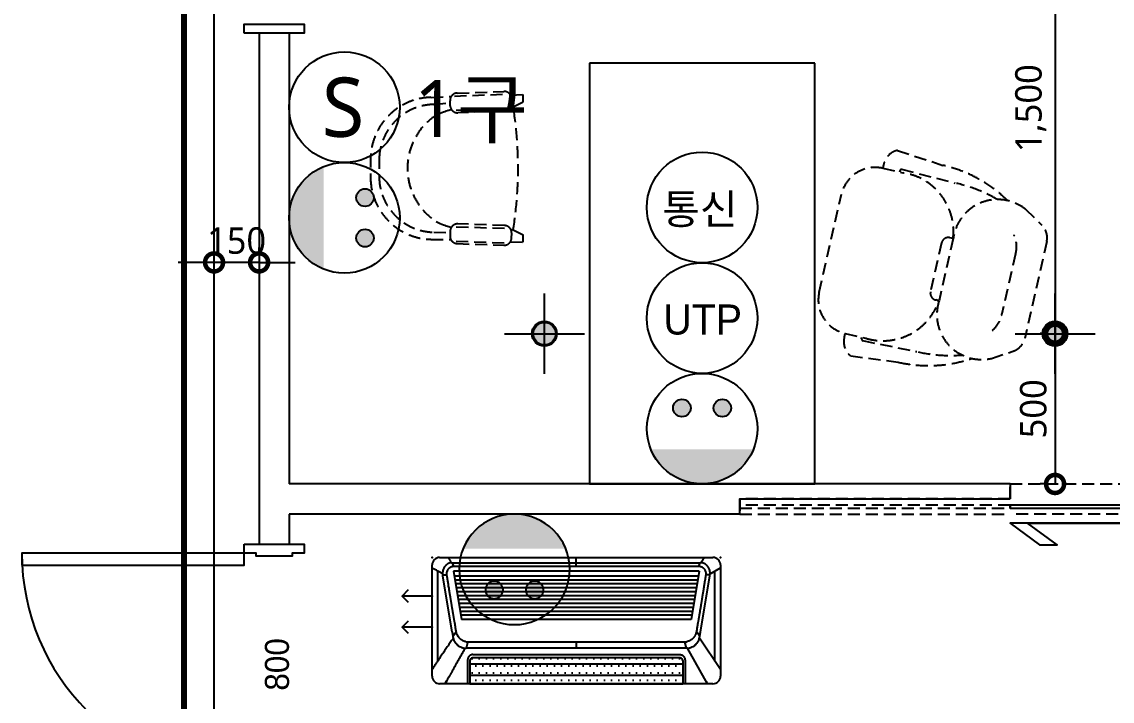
# Model space of a CAD drawing. Extents: x 11477420 to 23072185, y -28506554 to -14238804.
# Drawn here: x 11529448 to 11533078, y -14282022 to -14279762 of the extents above; entities that cross this region are included whole.
import ezdxf
from ezdxf.enums import TextEntityAlignment as Align

# ---------------------------------------------------------------- set-up
doc = ezdxf.new("R2010")
doc.units = 0
doc.header["$LTSCALE"] = 50
doc.header["$MEASUREMENT"] = 0
doc.linetypes.add('DH-HID2', pattern=[1.2, 0.8, -0.4])
doc.linetypes.add('HIDDEN', pattern=[0.375, 0.25, -0.125])
doc.layers.get('0').update_dxf_attribs({"linetype": 'CONTINUOUS'})
doc.layers.get('DEFPOINTS').update_dxf_attribs({"linetype": 'CONTINUOUS'})
for name, color, linetype in [('07-DIM WAL', 5, 'CONTINUOUS'), ('1.천장.벽체선(내벽)', 3, 'CONTINUOUS'), ('2.글자선', 60, 'CONTINUOUS'), ('3 가구-붙박이', 6, 'CONTINUOUS'), ('CO-DO-FR', 7, 'CONTINUOUS'), ('CO-DOOR', 8, 'CONTINUOUS'), ('DVM_INDOOR', 7, 'CONTINUOUS'), ('DVM_UNIT_BP', 7, 'CONTINUOUS'), ('DVM_UNIT_DP', 4, 'CONTINUOUS'), ('DVM_UNIT_LP', 3, 'CONTINUOUS'), ('FU-FURM', 251, 'DH-HID2'), ('Layer2', 51, 'CONTINUOUS'), ('RC-LIGHT', 7, 'CONTINUOUS'), ('설비', 7, 'CONTINUOUS')]:
    doc.layers.add(name, color=color, linetype=linetype)
doc.styles.add('DAWIN', font='NanumSquareR.ttf')
doc.styles.add('W-TEXT2', font='Dotum.ttf')
doc.styles.add('맑은 고딕', font='malgun.ttf')
doc.styles.add('코레일둥고', font='Korail_Round_Gothic_Medium.ttf')
doc.dimstyles.new('40', dxfattribs={"dimscale": 40, "dimtxt": 2.2, "dimasz": 3, "dimexe": 1.25, "dimexo": 0.625, "dimtad": 1, "dimdec": 0, "dimzin": 0, "dimdsep": 46, "dimlunit": 6, "dimtxsty": 'DAWIN', "dimblk1": 'DOTSMALL', "dimblk2": 'DOTSMALL', "dimsah": 1, "dimcen": 0.001, "dimclrd": 1, "dimclre": 1, "dimclrt": 3, "dimadec": 0, "dimazin": 0, "dimtfac": 1, "dimtdec": 0, "dimtix": 1, "dimtmove": 2, "dimatfit": 3, "dimldrblk": 'DOTSMALL', "dimfxl": 0, "dimtolj": 1, "dimtzin": 0, "dimarcsym": 0})

# ---------------------------------------------------------------- blocks, each defined once
blk = doc.blocks.new('flooor2')
at = {"layer": '1.천장.벽체선(내벽)', "ltscale": 30}
for p, q in [((11530238.1, -14279799.4), (11530238.1, -14281499.4)), ((11530338.1, -14279799.4), (11530238.1, -14279799.4)), ((11530338.1, -14279799.4), (11530338.1, -14281299.4)), ((11532738.1, -14281299.4), (11530338.1, -14281299.4)), ((11532738.1, -14281299.4), (11532738.1, -14281349.4)), ((11530338.1, -14281399.4), (11530338.1, -14281499.4)), ((11531838.1, -14281399.4), (11530338.1, -14281399.4)), ((11530238.1, -14281499.4), (11530338.1, -14281499.4))]:
    blk.add_line(p, q, dxfattribs=at)
blk.add_lwpolyline([(11531838.1, -14281399.4), (11531838.1, -14281349.4), (11532738.1, -14281349.4)], dxfattribs=at)
at = {"layer": '3 가구-붙박이', "color": 8}
for p, q in [((11532088.1, -14279899.4), (11531338.1, -14279899.4)), ((11531338.1, -14279899.4), (11531338.1, -14281299.4)), ((11532088.1, -14281299.4), (11532088.1, -14279899.4)), ((11531338.1, -14281299.4), (11532088.1, -14281299.4))]:
    blk.add_line(p, q, dxfattribs=at)
at = {"layer": 'CO-DO-FR', "color": 8}
for points in [[(11530188.1, -14279799.4), (11530188.1, -14279769.4), (11530388.1, -14279769.4), (11530388.1, -14279799.4)], [(11530188.1, -14281499.4), (11530388.1, -14281499.4), (11530388.1, -14281529.4), (11530348.1, -14281529.4), (11530348.1, -14281539.4), (11530228.1, -14281539.4), (11530228.1, -14281529.4), (11530188.1, -14281529.4), (11530188.1, -14281499.4)]]:
    blk.add_lwpolyline(points, close=True, dxfattribs=at)
at = {"layer": 'CO-DOOR', "color": 251, "linetype": 'DH-HID2'}
for points in [[(11532738.1, -14281349.4), (11532738.1, -14281299.4), (11533638.1, -14281299.4), (11533638.1, -14281399.4), (11532738.1, -14281399.4)], [(11532738.1, -14281349.4), (11531838.1, -14281349.4), (11531838.1, -14281399.4), (11532738.1, -14281399.4)]]:
    blk.add_lwpolyline(points, dxfattribs=at)
at = {"layer": 'CO-DOOR', "color": 8, "linetype": 'DH-HID2'}
blk.add_lwpolyline([(11532738.1, -14281370.2), (11531838.1, -14281370.2), (11531838.1, -14281380.2), (11532738.1, -14281380.2)], close=True, dxfattribs=at)
at = {"layer": 'CO-DOOR'}
for points in [[(11533638.1, -14281370.2), (11532738.1, -14281370.2), (11532738.1, -14281380.2), (11533638.1, -14281380.2)], [(11529448.1, -14281569.4), (11530188.1, -14281569.4), (11530188.1, -14281529.4), (11529448.1, -14281529.4)]]:
    blk.add_lwpolyline(points, close=True, dxfattribs=at)
at = {"layer": 'CO-DOOR', "color": 1}
blk.add_lwpolyline([(11533167.2, -14281430.2), (11532738.1, -14281430.2), (11532836.7, -14281502.5), (11532895, -14281502.5), (11532796.4, -14281430.2), (11533167.2, -14281430.2)], close=True, dxfattribs=at)
at = {"layer": 'CO-DOOR'}
blk.add_arc((11530188.1, -14281529.4), 740, 180, 270, dxfattribs=at)
at = {"layer": 'FU-FURM', "color": 8}
for p, q in [((11530888.9, -14280009.1), (11531058.6, -14280002.5)), ((11530897.5, -14279999.1), (11531053, -14279993.7)), ((11531075, -14280005.7), (11531116.9, -14280003.7)), ((11531116.9, -14280028.3), (11531116.9, -14280003.7)), ((11530811.2, -14280013.2), (11530878, -14280009.9)), ((11530819.6, -14280036.7), (11530874, -14280031.8)), ((11530874.3, -14280040.9), (11530873.8, -14280024.6)), ((11531078.4, -14280017.4), (11531079, -14280033.8)), ((11531084.1, -14280044.7), (11531116.9, -14280028.3)), ((11530827.8, -14280072.3), (11530831.9, -14280070.2)), ((11530831.9, -14280070.2), (11530836.5, -14280068)), ((11530836.5, -14280068), (11530841.4, -14280065.9)), ((11530841.4, -14280065.9), (11530846.5, -14280063.8)), ((11530846.5, -14280063.8), (11530851.6, -14280061.8)), ((11530851.6, -14280061.8), (11530856.6, -14280060)), ((11530856.6, -14280060), (11530861.3, -14280058.3)), ((11530861.3, -14280058.3), (11530865.5, -14280056.9)), ((11530865.5, -14280056.9), (11530869.4, -14280055.8)), ((11530869.4, -14280055.8), (11530872.9, -14280054.9)), ((11530872.9, -14280054.9), (11530878.3, -14280053.7)), ((11530894.4, -14280055.4), (11531063.2, -14280049.4)), ((11531055.3, -14280059.2), (11530899.7, -14280064.6)), ((11531084.1, -14280044.7), (11531076.6, -14280045.1)), ((11530609, -14280207), (11530609, -14280282.4)), ((11530637.7, -14280211.1), (11530637.7, -14280279)), ((11532363.5, -14280189.6), (11532514.9, -14280239.5)), ((11532317.1, -14280238), (11532314.5, -14280249.2)), ((11532314.5, -14280249.2), (11532381.8, -14280264.6)), ((11532371.7, -14280257.2), (11532370.6, -14280262)), ((11532377.3, -14280252.7), (11532555.9, -14280298.2)), ((11532102.7, -14280661), (11532176.8, -14280335.8)), ((11532789.3, -14280385.4), (11532844.5, -14280438.9)), ((11530827.8, -14280426.6), (11530831.9, -14280428.7)), ((11530831.9, -14280428.7), (11530836.5, -14280430.8)), ((11530836.5, -14280430.8), (11530841.4, -14280433)), ((11530841.4, -14280433), (11530846.5, -14280435.1)), ((11530846.5, -14280435.1), (11530851.6, -14280437.1)), ((11530851.6, -14280437.1), (11530856.6, -14280438.9)), ((11530856.6, -14280438.9), (11530861.3, -14280440.5)), ((11530861.3, -14280440.5), (11530865.5, -14280442)), ((11530865.5, -14280442), (11530869.4, -14280443.1)), ((11531055.3, -14280439.7), (11530899.7, -14280434.3)), ((11530819.6, -14280461.9), (11530874.1, -14280463.6)), ((11530869.4, -14280443.1), (11530872.9, -14280444)), ((11530872.9, -14280444), (11530876.2, -14280444.8)), ((11530874.3, -14280458), (11530873.8, -14280474.3)), ((11530876.2, -14280444.8), (11530879.3, -14280445.4)), ((11530894.7, -14280443.7), (11531059.3, -14280448.9)), ((11531076.2, -14280452.9), (11531084.1, -14280453.2)), ((11531078.4, -14280481.5), (11531079, -14280465.1)), ((11531084.1, -14280454.2), (11531116.9, -14280470.6)), ((11531116.9, -14280495.2), (11531116.9, -14280470.6)), ((11530811.2, -14280485.7), (11530876.3, -14280486.2)), ((11530893.8, -14280491.7), (11531055.5, -14280497.3)), ((11530897.5, -14280499.8), (11531053, -14280505.2)), ((11531074.6, -14280493.8), (11531116.9, -14280495.2)), ((11532510.3, -14280497.5), (11532473.3, -14280659.8)), ((11532549.1, -14280482.7), (11532501.9, -14280689.9)), ((11532549.1, -14280482.7), (11532537.9, -14280480.2)), ((11532860.5, -14280492.9), (11532787, -14280815.6)), ((11532756.8, -14280534), (11532711.3, -14280733.6)), ((11532501.9, -14280689.9), (11532490.7, -14280687.3)), ((11532186.7, -14280809.9), (11532189.3, -14280798.6)), ((11532189.3, -14280798.6), (11532256.6, -14280814)), ((11532244.2, -14280816.2), (11532245.3, -14280811.4)), ((11532247.4, -14280822.7), (11532428, -14280859.1)), ((11532207.6, -14280873.6), (11532365.6, -14280894.3)), ((11532676.2, -14280881.7), (11532749.1, -14280857.4))]:
    blk.add_line(p, q, dxfattribs=at)
for centre, radius, start, end in [((11530898.3, -14280023.7), 24.6, 92.0002, 181.9997), ((11531053.9, -14280018.3), 24.6, 1.9999, 92.0001), ((11530815.8, -14280219.9), 206.8, 91.2856, 179.1619), ((11530823.8, -14280222.8), 186.1, 91.2856, 179.1619), ((11530898.9, -14280040.1), 24.6, 182, 272.0003), ((11531054.4, -14280034.6), 24.6, 271.9999, 2.0001), ((11530943.4, -14280249.4), 211.5, 123.1238, 236.8761), ((11530943.4, -14280249.4), 211.5, 111.5989, 111.7217), ((11529812.4, -14280249.4), 1288, 350.8522, 9.1478), ((11532376.8, -14280248.8), 60.7, 102.6521, 169.7401), ((11532288.9, -14280361.4), 115, 77.1598, 167.1598), ((11532377.3, -14280258.5), 5.75, 75.4357, 167.1598), ((11532417.1, -14280675.8), 447.1, 45.4486, 77.3673), ((11530815.8, -14280278.9), 206.8, 180.8381, 268.7143), ((11530823.8, -14280275.9), 186.1, 180.8381, 268.7144), ((11532353.6, -14280458.8), 196.3, 353.0432, 81.7349), ((11532455.2, -14280763.7), 476.1, 59.5598, 77.2579), ((11532696.9, -14280502.3), 149.1, 51.6875, 172.4449), ((11530898.9, -14280458.8), 24.6, 87.9998, 178.0001), ((11531054.4, -14280464.3), 24.6, 358.0001, 88), ((11532804.4, -14280480.2), 57.5, 347.1598, 45.8492), ((11530943.4, -14280249.4), 211.5, 248.2783, 248.4011), ((11530898.3, -14280475.2), 24.6, 178.0002, 268.0003), ((11532665.9, -14280509.2), 94.2, 344.7008, 24.5365), ((11531053.9, -14280480.6), 24.6, 268.0001, 358.0003), ((11532532.8, -14280502.6), 23, 77.1598, 167.1598), ((11532495.8, -14280664.9), 23, 167.1598, 257.1598), ((11532214.8, -14280686.5), 115, 167.1598, 257.1598), ((11532315.3, -14280626.7), 196.3, 252.5847, 341.2764), ((11532643.6, -14280736.3), 149.1, 161.8747, 282.6321), ((11532618.6, -14280716.7), 94.2, 309.7832, 349.6188), ((11532245.2, -14280826), 60.7, 164.5796, 231.6676), ((11532249.9, -14280817.5), 5.75, 167.1598, 258.8839), ((11532730.9, -14280802.8), 57.5, 288.4704, 347.1598), ((11532539, -14280396), 476.1, 257.0617, 274.7599), ((11532466.6, -14280458.7), 447.1, 256.9524, 288.871)]:
    blk.add_arc(centre, radius, start, end, dxfattribs=at)
at = {"layer": '2.글자선', "color": 8, "style": 'W-TEXT2'}
blk.add_text('800', height=80, rotation=90, dxfattribs=at).set_placement((11530297.5, -14281899.8), align=Align.MIDDLE_CENTER)
blk = doc.blocks.new('1')
at = {"linetype": 'Continuous'}
h = blk.add_hatch(color=4, dxfattribs=at)
h.dxf.hatch_style = 1
edge = h.paths.add_edge_path()
edge.add_arc((11539653.5, -14273503.8), 37.5, 0, 360)
at = {"color": 1, "linetype": 'Continuous'}
for p, q in [((11539653.5, -14273637.1), (11539653.5, -14273370.5)), ((11539520.2, -14273503.8), (11539786.8, -14273503.8))]:
    blk.add_line(p, q, dxfattribs=at)
at = {"color": 4, "linetype": 'Continuous'}
for radius in [41.5, 37.5]:
    blk.add_circle((11539653.5, -14273503.8), radius, dxfattribs=at)
blk = doc.blocks.new('egoo')
at = {"layer": 'Layer2'}
h = blk.add_hatch(color=140, dxfattribs=at)
edge = h.paths.add_edge_path()
edge.add_arc((1015645.3, 443433.7), 22.3, 0, 360)
h = blk.add_hatch(color=140, dxfattribs=at)
edge = h.paths.add_edge_path()
edge.add_arc((1015747.7, 443433.7), 22.3, 0, 360)
h = blk.add_hatch(color=140, dxfattribs=at)
edge = h.paths.add_edge_path()
edge.add_line((1015826.3, 443329.1), (1015566.6, 443329.1))
edge.add_ellipse((1015696.5, 443381.5), major_axis=(99, 99), ratio=1, start_angle=156.9578, end_angle=293.0422)
at = {"layer": 'Layer2', "color": 140}
for centre, radius in [((1015696.5, 443381.5), 140), ((1015645.3, 443433.7), 22.3), ((1015747.7, 443433.7), 22.3)]:
    blk.add_circle(centre, radius, dxfattribs=at)
blk = doc.blocks.new('SW')
at = {"layer": '설비', "color": 140}
blk.add_circle((11533254.1, -14277699.4), 184, dxfattribs=at)
at = {"layer": '설비', "color": 140, "insert": (11533320, -14277600.8), "char_height": 197.143, "attachment_point": 3, "style": '코레일둥고'}
blk.add_mtext_dynamic_manual_height_columns('{\\fMalgun Gothic|b0|i0|c129|p50;S}', width=314.327, gutter_width=2.19, heights=[0], dxfattribs=at)
blk = doc.blocks.new('_DOTSMALL')
at = {"color": 0, "linetype": 'ByBlock', "const_width": 0.5}
blk.add_lwpolyline([(-0.0625, 0, 1), (0.0625, 0, 1)], format="xyb", close=True, dxfattribs=at)
blk = doc.blocks.new('*D351')
at = {"layer": '07-DIM WAL', "color": 1, "lineweight": -2, "ltscale": 30}
for p, q in [((11532863.1, -14279299.4), (11532838.1, -14279299.4)), ((11532888.1, -14279299.4), (11532888.1, -14280799.4)), ((11532863.1, -14280799.4), (11532838.1, -14280799.4))]:
    blk.add_line(p, q, dxfattribs=at)
at = {"layer": 'DEFPOINTS', "color": 0, "ltscale": 30}
for p in [(11532888.1, -14279299.4), (11532888.1, -14280799.4), (11532888.1, -14280799.4)]:
    blk.add_point(p, dxfattribs=at)
at = {"layer": '07-DIM WAL', "color": 1, "lineweight": -2, "ltscale": 30, "xscale": 120, "yscale": 120, "zscale": 120}
for p, rotation in [((11532888.1, -14279299.4), 90), ((11532888.1, -14280799.4), 270)]:
    blk.add_blockref('_DOTSMALL', p, dxfattribs=dict(at, rotation=rotation))
at = {"layer": '07-DIM WAL', "color": 3, "ltscale": 30, "insert": (11532807.3, -14280049.4), "char_height": 88, "attachment_point": 5, "rotation": 90, "style": 'DAWIN'}
blk.add_mtext('\\A1;1,500', dxfattribs=at)
blk = doc.blocks.new('*D356')
at = {"layer": '07-DIM WAL', "color": 1, "lineweight": -2, "ltscale": 30}
for p, q in [((11532863.1, -14280799.4), (11532838.1, -14280799.4)), ((11532888.1, -14280799.4), (11532888.1, -14281299.4)), ((11532863.1, -14281299.4), (11532838.1, -14281299.4))]:
    blk.add_line(p, q, dxfattribs=at)
at = {"layer": 'DEFPOINTS', "color": 0, "ltscale": 30}
for p in [(11532888.1, -14280799.4), (11532888.1, -14281299.4), (11532888.1, -14281299.4)]:
    blk.add_point(p, dxfattribs=at)
at = {"layer": '07-DIM WAL', "color": 1, "lineweight": -2, "ltscale": 30, "xscale": 120, "yscale": 120, "zscale": 120}
for p, rotation in [((11532888.1, -14280799.4), 90), ((11532888.1, -14281299.4), 270)]:
    blk.add_blockref('_DOTSMALL', p, dxfattribs=dict(at, rotation=rotation))
at = {"layer": '07-DIM WAL', "color": 3, "ltscale": 30, "insert": (11532816, -14281049.4), "char_height": 88, "attachment_point": 5, "rotation": 90, "style": 'DAWIN'}
blk.add_mtext('\\A1;500', dxfattribs=at)
blk = doc.blocks.new('DVM_DP_VEC')
at = {"layer": 'DVM_UNIT_DP', "color": 0}
blk.add_line((0, 0), (100, 0), dxfattribs=at)
blk.add_lwpolyline([(78.8, 21.2), (100, 0), (78.8, -21.2)], dxfattribs=at)
blk.add_point((0, 0), dxfattribs=at)
blk = doc.blocks.new('DVM_LP_VEC')
at = {"layer": 'DVM_UNIT_LP', "color": 0}
blk.add_line((0, 0), (100, 0), dxfattribs=at)
blk.add_lwpolyline([(78.8, 21.2), (100, 0), (78.8, -21.2)], dxfattribs=at)
blk.add_point((0, 0), dxfattribs=at)
blk = doc.blocks.new('DVM_ID_CST_WF1W_AP_740X135X360_T_BLO')
at = {"layer": 'DVM_INDOOR'}
h = blk.add_hatch(dxfattribs=at)
h.set_pattern_fill('DOTS', color=0, scale=15)
h.set_pattern_definition([(0, (0, 0), (11.9062, 23.8125), [0, -23.8125])])
h.paths.add_polyline_path([(354.5, 353.2), (-354.5, 353.2), (-354.5, 342.2, 0.414214), (-345.6, 333.3), (345.6, 333.3, 0.414214), (354.5, 342.2)])
h.paths.add_polyline_path([(354.5, 390.7), (-354.5, 390.7), (-354.5, 353.2), (354.5, 353.2)])
h.paths.add_polyline_path([(354.5, 419), (-354.5, 419), (-354.5, 390.7), (354.5, 390.7)])
at = {"layer": 'DVM_INDOOR', "color": 0}
for p, q in [((-455, 419), (455, 419)), ((-436.9, 419), (-370, 301)), ((354.5, 419), (-354.5, 419)), ((-354.5, 342.2), (-354.5, 419)), ((354.5, 342.2), (354.5, 419)), ((362, 343.2), (362, 419)), ((-480, 24), (-480, 394)), ((-480, 372.1), (-409.8, 267.2)), ((354.5, 390.7), (-354.5, 390.7)), ((480, 394), (480, 24)), ((-461, 343.7), (-461, 44.4)), ((354.5, 353.2), (-354.5, 353.2)), ((-345.6, 333.3), (345.6, 333.3)), ((461, 342.9), (461, 44.4)), ((-366.8, 301.1), (366.8, 301.2)), ((-366.8, 301.2), (-361.2, 279.6)), ((344.2, 322.1), (-344.2, 322.1)), ((-0.1, 301.1), (-0.1, 279.6)), ((-411, 262), (-399.7, 245.8)), ((364.1, 279.6), (-364.2, 279.6)), ((411, 262), (399.6, 245.8)), ((-413.8, 246), (-444.2, 61.5)), ((413.8, 246), (444.2, 61.5)), ((-409, 44.6), (-382.4, 205.1)), ((-384.6, 191.5), (384.5, 191.5)), ((-382.4, 205.1), (382.3, 205.1)), ((408.9, 44.6), (382.3, 205.1)), ((-391.1, 152.4), (391, 152.4)), ((-389, 165.4), (388.9, 165.4)), ((-386.8, 178.4), (386.7, 178.4)), ((-397.7, 113.2), (397.5, 113.2)), ((-395.5, 126.3), (395.3, 126.3)), ((-393.3, 139.4), (393.2, 139.4)), ((-404.1, 74.1), (404, 74.1)), ((-402, 87.1), (401.9, 87.1)), ((-399.8, 100.2), (399.7, 100.2)), ((-445.2, 53.2), (-480, 33.5)), ((-444.8, 57.4), (-430.8, 57.4)), ((-409, 44.6), (408.9, 44.6)), ((-406.3, 61.1), (406.2, 61.1)), ((444.8, 57.4), (430.8, 57.4)), ((-407.4, 28), (-412.2, 16.5)), ((412.2, 16.5), (-412.2, 16.5)), ((407.4, 28), (-407.4, 28)), ((0, 28), (0, -1)), ((407.4, 28), (412.2, 16.5)), ((455, -1), (-455, -1))]:
    blk.add_line(p, q, dxfattribs=at)
for centre, radius, start, end in [((-455, 394), 25, 90, 180), ((455, 394), 25, 0, 90), ((-345.6, 342.2), 8.88, 180, 270), ((345.6, 342.2), 8.88, 270, 0), ((-455, 24), 25, 180, 270), ((455, 24), 25, 270, 0)]:
    blk.add_arc(centre, radius, start, end, dxfattribs=at)
for points, knots in [([(-435, 415.7), (-435.1, 415.8), (-435.4, 416.3), (-435.7, 416.9), (-436, 417.4)], [0, 0, 0, 0, 0.106736, 1, 1, 1, 1]), ([(-430.6, 408.2), (-431.4, 409.5), (-432.8, 412), (-434.3, 414.5), (-435, 415.7)], [0, 0, 0, 0, 0.521062, 1, 1, 1, 1]), ([(-362, 386.1), (-362, 386.2), (-362, 386.4), (-362, 386.7), (-362, 386.9), (-362, 387.4), (-362, 387.7), (-362, 388.7), (-362, 389.4), (-362, 391.4), (-362, 392.7), (-362, 395.3), (-362, 396.6), (-362, 399.3), (-362, 400.6), (-362, 403.2), (-362, 404.5), (-362, 407.1), (-362, 408.4), (-362, 411), (-362, 412.2), (-362, 414.8), (-362, 416.1), (-362, 417.4), (-362, 417.9), (-362, 418.5), (-362, 419)], [0, 0, 0, 0, 0.015625, 0.015625, 0.03125, 0.03125, 0.0625, 0.0625, 0.125, 0.125, 0.25, 0.25, 0.375, 0.375, 0.5, 0.5, 0.625, 0.625, 0.75, 0.75, 0.875, 0.875, 1, 1, 1, 1.05432, 1.05432, 1.05432, 1.05432]), ([(418, 386.1), (418.2, 386.4), (418.8, 387.4), (419.7, 389.1), (420.8, 391.1), (422.3, 393.6), (424.8, 398.1), (427.7, 403.2), (429.9, 407), (430.6, 408.2), (432.7, 411.8), (434.8, 415.4), (436.9, 419)], [0, 0, 0, 0, 0.050139, 0.137081, 0.224022, 0.310963, 0.484846, 0.83261, 1, 1, 1, 1.496854, 1.496854, 1.496854, 1.496854]), ([(435, 415.7), (434.3, 414.5), (432.8, 412), (431.4, 409.5), (430.6, 408.2)], [0, 0, 0, 0, 0.478938, 1, 1, 1, 1]), ([(435, 415.7), (435.1, 415.8), (435.4, 416.3), (435.7, 416.9), (436, 417.4)], [0, 0, 0, 0, 0.106736, 1, 1, 1, 1]), ([(-362, 343.2), (-362, 343.6), (-362, 344.3), (-362, 345.1), (-362, 345.4), (-362, 345.6), (-362, 345.7), (-362, 346.8), (-362, 347.7), (-362, 350.3), (-362, 352.1), (-362, 357.5), (-362, 361.1), (-362, 366.5), (-362, 369.1), (-362, 371.8), (-362, 373.6), (-362, 374.5), (-362, 377.2), (-362, 378.9), (-362, 381.2), (-362, 381.6), (-362, 382.5), (-362, 382.9), (-362, 383.8), (-362, 384.3), (-362, 385.2), (-362, 385.6), (-362, 386.1)], [0, 0, 0, 0, 0.03125, 0.046875, 0.054687, 0.054687, 0.0625, 0.0625, 0.125, 0.125, 0.25, 0.25, 0.5, 0.5, 0.625, 0.6875, 0.6875, 0.75, 0.75, 0.875, 0.875, 0.90625, 0.90625, 0.9375, 0.9375, 0.96875, 0.96875, 1, 1, 1, 1]), ([(410.1, 372.1), (408.9, 370), (406.2, 365.3), (402.1, 358), (397.7, 350.2), (391.8, 339.7), (384.5, 326.7), (377.1, 313.6), (372.3, 305.1), (370.4, 301.7), (370, 301)], [0, 0, 0, 0, 0.089531, 0.199634, 0.309737, 0.419839, 0.640044, 0.86025, 0.970352, 1, 1, 1, 1]), ([(410.1, 372.1), (410.4, 372.6), (412.1, 375.7), (414.6, 380.1), (416.9, 384.2), (417.8, 385.8), (418, 386.1)], [0, 0, 0, 0, 0.104224, 0.662054, 0.940968, 1, 1, 1, 1]), ([(473.9, 362.4), (474.7, 363.7), (476.3, 366.2), (478, 368.9), (478.8, 370.3), (478.9, 370.5), (479.2, 370.9), (479.5, 371.4), (479.8, 371.9), (479.9, 372), (479.9, 372.1), (480, 372.2)], [0, 0, 0, 0, 0.492452, 0.931007, 1, 1, 1, 1.177978, 1.177978, 1.177978, 1.215499, 1.215499, 1.215499, 1.215499]), ([(-357.4, 328.3), (-357.6, 328.6), (-357.8, 328.9), (-358.1, 329.3), (-358.3, 329.5), (-358.4, 329.7), (-358.5, 329.8), (-358.6, 329.9), (-359, 330.5), (-359.3, 331.1), (-359.9, 332.2), (-360.2, 332.8), (-360.7, 334), (-360.9, 334.7), (-361.2, 335.4), (-361.2, 335.5), (-361.2, 335.6), (-361.3, 335.9), (-361.4, 336.1), (-361.5, 336.6), (-361.5, 336.9), (-361.6, 337.3), (-361.6, 337.4), (-361.7, 337.6), (-361.7, 337.6), (-361.7, 337.8), (-361.7, 337.9), (-361.7, 338.1), (-361.8, 338.1), (-361.8, 338.5), (-361.8, 338.9), (-361.9, 339.5), (-361.9, 339.9), (-361.9, 340.5), (-361.9, 340.9), (-362, 341.5), (-362, 341.8), (-362, 342.5), (-362, 342.8), (-362, 343.2)], [0, 0, 0, 0, 0.0625, 0.0625, 0.09375, 0.109375, 0.109375, 0.125, 0.125, 0.25, 0.25, 0.375, 0.375, 0.5, 0.5, 0.515625, 0.515625, 0.53125, 0.5625, 0.5625, 0.625, 0.625, 0.640625, 0.640625, 0.65625, 0.65625, 0.671875, 0.671875, 0.6875, 0.6875, 0.75, 0.75, 0.8125, 0.8125, 0.875, 0.875, 0.9375, 0.9375, 1, 1, 1, 1]), ([(-344.2, 322.1), (-344.5, 322.1), (-345.1, 322.1), (-345.7, 322.1), (-346.4, 322.2), (-347, 322.3), (-347.6, 322.4), (-348.2, 322.6), (-348.5, 322.6), (-349, 322.8), (-349.2, 322.8), (-349.4, 322.9), (-349.6, 323), (-349.7, 323), (-350, 323.1), (-350.6, 323.3), (-351.8, 323.9), (-352.6, 324.3), (-353.4, 324.8), (-353.7, 325), (-354.1, 325.3), (-354.2, 325.4), (-354.4, 325.5), (-354.6, 325.6), (-354.6, 325.7), (-355.2, 326.1), (-355.7, 326.5), (-356.6, 327.4), (-357, 327.9), (-357.4, 328.3)], [0, 0, 0, 0, 0.0625, 0.125, 0.125, 0.1875, 0.25, 0.25, 0.3125, 0.3125, 0.34375, 0.359375, 0.359375, 0.375, 0.375, 0.4375, 0.5, 0.625, 0.625, 0.6875, 0.6875, 0.71875, 0.734375, 0.734375, 0.75, 0.75, 0.875, 0.875, 1, 1, 1, 1]), ([(344.2, 322.1), (344.5, 322.1), (344.9, 322.1), (345.6, 322.1), (345.9, 322.2), (346.6, 322.2), (346.9, 322.3), (347.6, 322.4), (348, 322.5), (348.6, 322.7), (349, 322.8), (349.4, 322.9), (349.5, 322.9), (349.7, 323), (349.7, 323), (350, 323.1), (350.2, 323.2), (351, 323.5), (351.6, 323.8), (352.5, 324.3), (353.1, 324.6), (353.7, 325), (354.1, 325.3), (354.3, 325.4), (354.5, 325.6), (354.6, 325.6), (354.7, 325.7), (355, 326), (355.4, 326.3), (355.9, 326.8), (356.4, 327.2), (356.9, 327.7), (357.6, 328.5), (358, 329.1), (358.4, 329.6)], [0, 0, 0, 0, 0.0625, 0.0625, 0.125, 0.125, 0.1875, 0.1875, 0.25, 0.25, 0.3125, 0.3125, 0.328125, 0.328125, 0.34375, 0.34375, 0.375, 0.375, 0.5, 0.5, 0.5625, 0.625, 0.625, 0.65625, 0.65625, 0.671875, 0.671875, 0.6875, 0.75, 0.75, 0.8125, 0.875, 0.875, 1, 1, 1, 1]), ([(358.4, 329.6), (358.4, 329.7), (358.5, 329.8), (358.6, 329.9), (358.6, 329.9), (358.7, 330.1), (358.8, 330.3), (359.1, 330.6), (359.2, 330.9), (359.7, 331.7), (359.9, 332.2), (360.4, 333.3), (360.6, 333.8), (360.9, 334.7), (361, 334.9), (361.2, 335.4), (361.2, 335.5), (361.3, 335.8), (361.4, 336.2), (361.5, 336.7), (361.6, 337.1), (361.6, 337.2), (361.7, 337.5), (361.7, 337.7), (361.7, 338), (361.8, 338.1), (361.8, 338.4), (361.8, 338.6), (361.9, 339), (361.9, 339.3), (361.9, 339.9), (361.9, 340.2), (361.9, 340.8), (361.9, 341.1), (362, 341.7), (362, 342), (362, 342.6), (362, 342.9), (362, 343.2)], [0, 0, 0, 0, 0.015625, 0.015625, 0.03125, 0.03125, 0.0625, 0.0625, 0.125, 0.125, 0.25, 0.25, 0.375, 0.375, 0.4375, 0.4375, 0.46875, 0.46875, 0.5, 0.5625, 0.5625, 0.59375, 0.59375, 0.625, 0.625, 0.65625, 0.65625, 0.6875, 0.6875, 0.75, 0.75, 0.8125, 0.8125, 0.875, 0.875, 0.9375, 0.9375, 1, 1, 1, 1]), ([(409.8, 267.2), (410, 267.5), (411.8, 270.1), (416.7, 277.4), (424.7, 289.2), (432.7, 300.9), (439, 310.2), (443.8, 317.3), (448.5, 324.3), (453.2, 331.3), (457.2, 337.2), (459.7, 341), (460.8, 342.6), (461, 342.9)], [0, 0, 0, 0, 0.010955, 0.103774, 0.289412, 0.47505, 0.567869, 0.660688, 0.753507, 0.846326, 0.939144, 0.985554, 1, 1, 1, 1]), ([(461, 342.9), (461.2, 343.2), (461.7, 344), (462.6, 345.4), (463.8, 347.1), (465.4, 349.4), (468.1, 353.5), (470.7, 357.4), (472.4, 360.1), (472.6, 360.4)], [0, 0, 0, 0, 0.037738, 0.137718, 0.237698, 0.337678, 0.537639, 0.93756, 1, 1, 1, 1]), ([(-370, 301), (-370.2, 301), (-371.1, 301), (-372.6, 300.8), (-375.2, 300.4), (-378.4, 299.6), (-383.3, 298), (-388.1, 295.6), (-392.5, 292.7), (-395.6, 290.2), (-398.5, 287.4), (-402, 283.3), (-405.8, 277.6), (-408.3, 272), (-409.4, 268.4), (-409.7, 267.5), (-409.8, 267.2)], [0, 0, 0, 0, 0.012226, 0.048215, 0.084203, 0.15618, 0.228157, 0.372111, 0.444088, 0.516065, 0.588042, 0.660018, 0.803972, 0.947926, 0.983915, 1, 1, 1, 1]), ([(-370, 301), (-369.6, 301.1), (-368.5, 301.1), (-367.4, 301.2), (-366.8, 301.2)], [0, 0, 0, 0, 0.39769, 1, 1, 1, 1]), ([(361.2, 279.6), (361.4, 280.1), (361.5, 280.6), (361.6, 281.2), (361.8, 281.7), (361.9, 282.3), (362.1, 282.8), (363.6, 288.9), (365.2, 295.1), (366.8, 301.2)], [-0.176159, -0.176159, -0.176159, -0.176159, -0.087991, -0.087991, -0.087991, 0, 0, 0, 1, 1, 1, 1]), ([(370, 301), (369.6, 301.1), (368.5, 301.1), (367.4, 301.2), (366.8, 301.2)], [0, 0, 0, 0, 0.39769, 1, 1, 1, 1]), ([(409.8, 267.2), (409.7, 267.5), (409.4, 268.4), (408.3, 272), (405.8, 277.6), (402, 283.3), (398.5, 287.4), (395.6, 290.2), (392.5, 292.7), (388.1, 295.6), (383.3, 298), (378.4, 299.6), (375.2, 300.4), (372.6, 300.8), (371.1, 301), (370.2, 301), (370, 301)], [0, 0, 0, 0, 0.016085, 0.052074, 0.196028, 0.339982, 0.411958, 0.483935, 0.555912, 0.627889, 0.771843, 0.84382, 0.915797, 0.951785, 0.987774, 1, 1, 1, 1]), ([(-411, 262), (-411.3, 259.9), (-412.1, 255.6), (-413, 250.3), (-413.6, 247.1), (-413.8, 246)], [0, 0, 0, 0, 0.398172, 0.796343, 1, 1, 1, 1]), ([(-409.8, 267.2), (-409.9, 266.8), (-410.4, 265.1), (-410.7, 263.4), (-411, 262)], [0, 0, 0, 0, 0.21662, 1, 1, 1, 1]), ([(-399.7, 245.8), (-399.3, 247.9), (-398.8, 249.9), (-397.8, 252.9), (-397.5, 253.9), (-396.7, 255.9), (-396.2, 256.8), (-395.3, 258.7), (-394.8, 259.6), (-393.7, 261.4), (-393.2, 262.3), (-392, 264), (-391.4, 264.9), (-390.1, 266.5), (-388.7, 268), (-387.2, 269.5), (-385.7, 270.8), (-384.9, 271.5), (-383.3, 272.8), (-382.5, 273.3), (-380.8, 274.5), (-379.9, 275), (-378.1, 276), (-377.2, 276.4), (-375.4, 277.2), (-374.5, 277.6), (-371.6, 278.6), (-369.7, 279.2), (-367.7, 279.5)], [0, 0, 0, 0, 0.125, 0.125, 0.1875, 0.1875, 0.25, 0.25, 0.3125, 0.3125, 0.375, 0.375, 0.4375, 0.4375, 0.5, 0.5625, 0.5625, 0.625, 0.625, 0.6875, 0.6875, 0.75, 0.75, 0.8125, 0.8125, 0.875, 0.875, 1, 1, 1, 1]), ([(-364.3, 279.6), (-365, 279.6), (-365.6, 279.6), (-366.5, 279.6), (-366.6, 279.6), (-366.7, 279.6)], [0, 0, 0, 0, 0.821787, 0.821787, 1, 1, 1, 1]), ([(364.1, 279.6), (364.1, 279.6), (364.1, 279.6), (364.1, 279.6), (364.1, 279.6), (364.1, 279.6)], [0, 0, 0, 0, 0.5, 0.5, 1, 1, 1, 1]), ([(366.7, 279.6), (366.1, 279.6), (365.4, 279.6), (364.6, 279.6), (364.4, 279.6), (364.2, 279.6)], [0, 0, 0, 0, 0.786931, 0.786931, 1, 1, 1, 1]), ([(367.7, 279.5), (368.8, 279.3), (371.1, 278.8), (375.4, 277.4), (379.6, 275.3), (383.4, 272.7), (386.2, 270.5), (388.7, 268), (391.8, 264.5), (395.1, 259.5), (397.3, 254.5), (398.4, 251.1), (399.1, 248.8), (399.5, 247), (399.7, 245.8)], [0, 0, 0, 0, 0.071326, 0.142762, 0.285635, 0.357072, 0.428508, 0.499945, 0.571381, 0.714254, 0.857127, 0.892845, 0.928564, 1, 1, 1, 1]), ([(411, 262), (410.7, 263.4), (410.4, 265.1), (409.9, 266.8), (409.8, 267.2)], [0, 0, 0, 0, 0.78338, 1, 1, 1, 1]), ([(413.8, 246), (413.6, 247.1), (413, 250.3), (412.1, 255.6), (411.3, 259.9), (411, 262)], [0, 0, 0, 0, 0.203657, 0.601828, 1, 1, 1, 1]), ([(-405.5, 211.7), (-404.9, 215.2), (-403.7, 222.7), (-402.1, 232.1), (-400.7, 239.9), (-400, 243.8), (-399.7, 245.8)], [0, 0, 0, 0, 0.309267, 0.654634, 0.827317, 1, 1, 1, 1]), ([(399.7, 245.8), (400, 243.8), (400.7, 239.9), (402.1, 232.1), (403.7, 222.7), (404.9, 215.2), (405.5, 211.7)], [0, 0, 0, 0, 0.172683, 0.345367, 0.690733, 1, 1, 1, 1]), ([(-430.8, 57.4), (-430.7, 57.9), (-430.6, 58.9), (-430.3, 60.3), (-430.1, 61.8), (-429.9, 63.2), (-429.5, 65.8), (-428.9, 69.5), (-428.1, 74.4), (-427.3, 79.3), (-426.5, 84.2), (-425.8, 89.1), (-425, 94), (-424.2, 98.9), (-423.4, 103.8), (-422.6, 108.7), (-421.8, 113.6), (-421, 118.5), (-420.2, 123.4), (-419.4, 128.3), (-418.6, 133.2), (-418, 136.9), (-417.6, 139.4), (-417.4, 140.9), (-417.1, 142.8), (-416.7, 145), (-416.3, 147.6), (-415.8, 150.5), (-415.3, 153.7), (-414.7, 157.3), (-414, 161.2), (-413.3, 165.5), (-412.6, 170.1), (-411.8, 174.6), (-411.1, 178.9), (-410.4, 182.9), (-409.8, 186.7), (-409.2, 190.3), (-408.6, 193.8), (-408, 197.2), (-407.5, 200.4), (-407, 203.4), (-406.5, 206.3), (-406, 209.1), (-405.7, 210.9), (-405.5, 211.7)], [0, 0, 0, 0, 0.009386, 0.018773, 0.028159, 0.037545, 0.046931, 0.078652, 0.110373, 0.142093, 0.173812, 0.205531, 0.23725, 0.268968, 0.300686, 0.332404, 0.364122, 0.395839, 0.427558, 0.459276, 0.490995, 0.522714, 0.530462, 0.540414, 0.552571, 0.566932, 0.583498, 0.602267, 0.623241, 0.646419, 0.671801, 0.699386, 0.729175, 0.761167, 0.787726, 0.813316, 0.837936, 0.861587, 0.884268, 0.90598, 0.926722, 0.946495, 0.965299, 0.983134, 1, 1, 1, 1]), ([(405.5, 211.7), (405.6, 211.3), (405.8, 210.5), (406, 209.2), (406.2, 207.9), (406.4, 206.7), (406.6, 205.4), (406.8, 204.1), (407.1, 202.8), (407.3, 201.6), (407.5, 200.3), (407.7, 199), (407.9, 197.8), (408.1, 196.5), (408.3, 195.2), (408.6, 194), (408.8, 192.7), (409, 191.4), (409.2, 190.2), (409.4, 188.9), (409.6, 187.6), (409.8, 186.3), (410, 185.1), (410.3, 183.8), (410.5, 182.5), (410.7, 181.3), (410.9, 180), (411.1, 178.7), (411.3, 177.5), (411.5, 176.2), (411.7, 174.9), (412, 173.7), (412.2, 172.4), (412.4, 171.1), (412.6, 169.8), (412.8, 168.6), (413, 167.3), (413.2, 166), (413.4, 164.8), (413.7, 163.5), (413.9, 162.2), (414.1, 161), (414.3, 159.7), (414.5, 158.4), (414.7, 157.1), (414.9, 155.9), (415.1, 154.6), (415.3, 153.3), (415.5, 152.1), (415.8, 150.8), (416, 149.5), (416.2, 148.3), (416.4, 147), (416.6, 145.7), (416.8, 144.5), (417, 143.2), (417.2, 141.9), (417.4, 140.6), (417.6, 139.4), (417.8, 138.2), (418, 137), (418.3, 135.6), (418.6, 133.7), (419, 131.3), (419.4, 128.5), (420, 125.1), (420.6, 121.3), (421.3, 117), (422.1, 112.2), (422.9, 106.9), (423.9, 100.8), (425, 94.2), (426, 87.4), (427.1, 81.1), (428, 75.2), (428.8, 69.8), (429.5, 65.5), (430, 62.2), (430.4, 59.8), (430.7, 58.2), (430.8, 57.4)], [0, 0, 0, 0, 0.008229, 0.016457, 0.024686, 0.032914, 0.041143, 0.049372, 0.0576, 0.065829, 0.074057, 0.082286, 0.090515, 0.098743, 0.106972, 0.115201, 0.123429, 0.131658, 0.139887, 0.148115, 0.156344, 0.164573, 0.172802, 0.181031, 0.189259, 0.197488, 0.205717, 0.213946, 0.222175, 0.230404, 0.238633, 0.246862, 0.255091, 0.26332, 0.271549, 0.279778, 0.288007, 0.296236, 0.304465, 0.312694, 0.320924, 0.329153, 0.337382, 0.345612, 0.353841, 0.36207, 0.3703, 0.378529, 0.386759, 0.394988, 0.403218, 0.411447, 0.419677, 0.427907, 0.436137, 0.444366, 0.452596, 0.460826, 0.469056, 0.477286, 0.483305, 0.49245, 0.504719, 0.520112, 0.538631, 0.560274, 0.585042, 0.612935, 0.643953, 0.678095, 0.715362, 0.762507, 0.806641, 0.847764, 0.885877, 0.920978, 0.953069, 0.968712, 0.984356, 1, 1, 1, 1]), ([(-445.2, 53.2), (-445.3, 52.7), (-445.3, 51.5), (-445.3, 49.1), (-444.9, 46), (-443.9, 41), (-442.2, 36.2), (-440, 32.4), (-438.8, 30.6), (-438.1, 29.5), (-437.5, 28.8), (-436.9, 28.1), (-436.1, 27.2), (-435, 26), (-433.7, 24.8), (-432.3, 23.6), (-430.8, 22.4), (-428.8, 21.1), (-425.1, 19), (-421.1, 17.6), (-417.6, 16.9), (-416.2, 16.7), (-415.5, 16.6), (-415.3, 16.6)], [0, 0, 0, 0, 0.027593, 0.063273, 0.134631, 0.20599, 0.348707, 0.420066, 0.455745, 0.473585, 0.491424, 0.509264, 0.527103, 0.562783, 0.598462, 0.634141, 0.669821, 0.7055, 0.776858, 0.919576, 0.955255, 0.990934, 1, 1, 1, 1]), ([(-444.8, 57.4), (-445, 56.1), (-445.2, 54.7), (-445.2, 53.3), (-445.2, 53.2)], [0, 0, 0, 0, 0.89822, 1, 1, 1, 1]), ([(-428.2, 41), (-428.2, 41.2), (-429.1, 42.9), (-430.1, 45.7), (-430.9, 49.2), (-431.1, 51.5), (-431.1, 53.3), (-431.1, 55.1), (-430.9, 56.5), (-430.8, 57.4)], [0, 0, 0, 0, 0.029129, 0.352752, 0.514564, 0.676376, 0.757282, 0.838188, 1, 1, 1, 1]), ([(-407.4, 28), (-407.9, 28), (-408.7, 28.1), (-410, 28.2), (-411.3, 28.3), (-413.8, 28.9), (-416.7, 29.9), (-419.3, 31.4), (-420.8, 32.4), (-421.8, 33.2), (-422.8, 34), (-423.8, 35), (-424.5, 35.8), (-425.1, 36.4), (-425.5, 37), (-425.9, 37.5), (-426.4, 38.2), (-427.2, 39.4), (-427.8, 40.4), (-428.2, 41)], [0, 0, 0, 0, 0.050917, 0.101833, 0.15275, 0.203666, 0.407333, 0.509166, 0.560082, 0.610999, 0.661916, 0.712832, 0.763749, 0.789207, 0.814665, 0.840124, 0.865582, 0.916499, 1, 1, 1, 1]), ([(428.2, 41), (427.8, 40.4), (427.2, 39.4), (426.4, 38.2), (425.9, 37.5), (425.5, 37), (425.1, 36.4), (424.5, 35.8), (423.8, 35), (422.8, 34), (421.8, 33.2), (420.8, 32.4), (419.3, 31.4), (416.7, 29.9), (413.8, 28.9), (411.3, 28.3), (410, 28.2), (408.7, 28.1), (407.9, 28), (407.4, 28)], [0, 0, 0, 0, 0.083501, 0.134418, 0.159876, 0.185335, 0.210793, 0.236251, 0.287168, 0.338084, 0.389001, 0.439918, 0.490834, 0.592667, 0.796334, 0.84725, 0.898167, 0.949083, 1, 1, 1, 1]), ([(415.3, 16.6), (415.5, 16.6), (416.2, 16.7), (417.6, 16.9), (421.1, 17.6), (425.1, 19), (428.8, 21.1), (430.8, 22.4), (432.3, 23.6), (433.7, 24.8), (435, 26), (436.1, 27.2), (436.9, 28.1), (437.5, 28.8), (438.1, 29.5), (438.8, 30.6), (440, 32.4), (442.2, 36.2), (443.9, 41), (444.9, 46), (445.3, 49.1), (445.3, 51.5), (445.3, 52.7), (445.2, 53.2)], [0, 0, 0, 0, 0.009066, 0.044745, 0.080424, 0.223142, 0.2945, 0.330179, 0.365859, 0.401538, 0.437217, 0.472897, 0.490736, 0.508576, 0.526415, 0.544255, 0.579934, 0.651293, 0.79401, 0.865369, 0.936727, 0.972407, 1, 1, 1, 1]), ([(430.8, 57.4), (430.9, 56.5), (431.1, 55.1), (431.1, 53.3), (431.1, 51.5), (430.9, 49.2), (430.1, 45.7), (429.1, 42.9), (428.2, 41.2), (428.2, 41)], [0, 0, 0, 0, 0.161812, 0.242718, 0.323624, 0.485436, 0.647248, 0.970871, 1, 1, 1, 1]), ([(445.2, 53.2), (445.2, 53.3), (445.2, 54.7), (445, 56.1), (444.8, 57.4)], [0, 0, 0, 0, 0.10178, 1, 1, 1, 1]), ([(445.2, 53.2), (445.4, 53.1), (445.9, 52.8), (446.5, 52.5), (447.1, 52.1), (447.7, 51.8), (448.3, 51.4), (449, 51.1), (449.6, 50.7), (450.3, 50.3), (451, 50), (451.6, 49.6), (452.3, 49.2), (453, 48.8), (453.7, 48.4), (454.4, 48), (455.1, 47.6), (455.9, 47.2), (456.6, 46.8), (457.2, 46.5), (457.6, 46.2), (457.9, 46.1), (458.3, 45.9), (458.6, 45.7), (458.9, 45.6), (459.2, 45.4), (459.5, 45.2), (459.8, 45.1), (460.1, 44.9), (460.4, 44.7), (460.7, 44.5), (460.9, 44.4), (461, 44.4), (461, 44.4), (461, 44.4), (461, 44.4), (467.3, 40.8), (473.7, 37.3), (480, 33.8)], [0, 0, 0, 0, 0.037955, 0.076452, 0.11549, 0.15507, 0.195192, 0.235857, 0.277063, 0.318813, 0.361106, 0.403942, 0.447322, 0.491246, 0.535716, 0.58073, 0.62629, 0.672397, 0.71905, 0.76625, 0.785405, 0.804619, 0.823892, 0.843223, 0.862614, 0.882063, 0.901572, 0.921139, 0.940766, 0.960451, 0.980196, 1, 1, 1, 1, 1, 1, 2.206425, 2.206425, 2.206425, 2.206425]), ([(-425.8, -1), (-425.4, -0.3), (-424.9, 0.3), (-424.5, 1), (-424.4, 1.1), (-423.9, 1.9), (-423, 3.4), (-421.7, 5.5), (-420.7, 7.1), (-420.1, 8.2), (-419.9, 8.5), (-419.8, 8.8), (-419.6, 9), (-419.4, 9.4), (-418.8, 10.4), (-417.9, 12.1), (-416.6, 14.3), (-415.8, 15.9), (-415.3, 16.6)], [-0.138988, -0.138988, -0.138988, -0.138988, 0, 0, 0, 0.03065, 0.169129, 0.307607, 0.446086, 0.480706, 0.502343, 0.515325, 0.528308, 0.549945, 0.584564, 0.723043, 0.861521, 1, 1, 1, 1]), ([(-415.3, 16.6), (-414.9, 16.6), (-413.8, 16.5), (-412.8, 16.5), (-412.2, 16.5)], [0, 0, 0, 0, 0.427232, 1, 1, 1, 1]), ([(415.3, 16.6), (414.9, 16.6), (413.8, 16.5), (412.8, 16.5), (412.2, 16.5)], [0, 0, 0, 0, 0.427232, 1, 1, 1, 1]), ([(415.3, 16.6), (415.8, 15.9), (416.6, 14.3), (417.9, 12.1), (418.8, 10.4), (419.4, 9.4), (419.6, 9), (419.8, 8.8), (419.9, 8.5), (420.1, 8.2), (420.7, 7.1), (421.7, 5.5), (423, 3.4), (423.9, 1.9), (424.4, 1.1), (424.5, 1), (424.9, 0.3), (425.4, -0.3), (425.8, -1)], [0, 0, 0, 0, 0.138479, 0.276957, 0.415436, 0.450055, 0.471693, 0.484675, 0.497657, 0.519295, 0.553914, 0.692393, 0.830871, 0.96935, 1, 1, 1, 1.138988, 1.138988, 1.138988, 1.138988])]:
    blk.add_open_spline(points, degree=3, knots=knots, dxfattribs=at)
for points in [[(-473.9, 362.4), (-473.5, 361.8), (-473.1, 361.1), (-472.6, 360.4)], [(358.4, 329.7), (358.4, 329.7), (358.4, 329.7), (358.4, 329.6)], [(472.6, 360.4), (473.1, 361.1), (473.5, 361.8), (473.9, 362.4)], [(-366.7, 279.6), (-367.1, 279.6), (-367.4, 279.6), (-367.7, 279.5)], [(-364.2, 279.6), (-364.2, 279.6), (-364.3, 279.6), (-364.3, 279.6)], [(-364.3, 279.6), (-364.3, 279.6), (-364.3, 279.6), (-364.3, 279.6)], [(364.2, 279.6), (364.2, 279.6), (364.2, 279.6), (364.1, 279.6)], [(367.7, 279.5), (367.4, 279.6), (367.1, 279.6), (366.7, 279.6)], [(-444.2, 61.5), (-444.4, 60.1), (-444.6, 58.8), (-444.8, 57.4)], [(444.2, 61.5), (444.4, 60.1), (444.6, 58.8), (444.8, 57.4)]]:
    blk.add_open_spline(points, degree=3, dxfattribs=at)
at = {"layer": 'DVM_UNIT_BP'}
for p in [(-480, -1), (480, -1)]:
    blk.add_point(p, dxfattribs=at)
at = {"layer": 'DVM_UNIT_DP'}
blk.add_blockref('DVM_DP_VEC', (480, 231.1), dxfattribs=at)
at = {"layer": 'DVM_UNIT_LP'}
blk.add_blockref('DVM_LP_VEC', (480, 127.4), dxfattribs=at)
blk = doc.blocks.new('*D396')
at = {"layer": '07-DIM WAL', "color": 1, "lineweight": -2, "ltscale": 10}
for p, q in [((11530088.1, -14280537.4), (11530088.1, -14280512.4)), ((11530238.1, -14280537.4), (11530238.1, -14280512.4)), ((11530088.1, -14280562.4), (11529968.1, -14280562.4)), ((11530238.1, -14280562.4), (11530088.1, -14280562.4)), ((11530238.1, -14280562.4), (11530358.1, -14280562.4))]:
    blk.add_line(p, q, dxfattribs=at)
at = {"layer": 'DEFPOINTS', "color": 0, "ltscale": 10}
for p in [(11530088.1, -14280562.4), (11530088.1, -14280562.4), (11530238.1, -14280562.4)]:
    blk.add_point(p, dxfattribs=at)
at = {"layer": '07-DIM WAL', "color": 1, "lineweight": -2, "ltscale": 10, "xscale": 120, "yscale": 120, "zscale": 120}
blk.add_blockref('_DOTSMALL', (11530088.1, -14280562.4), dxfattribs=at)
at = {"layer": '07-DIM WAL', "color": 1, "lineweight": -2, "ltscale": 10, "xscale": 120, "yscale": 120, "zscale": 120, "rotation": 180}
blk.add_blockref('_DOTSMALL', (11530238.1, -14280562.4), dxfattribs=at)
at = {"layer": '07-DIM WAL', "color": 3, "ltscale": 10, "insert": (11530163.1, -14280490.3), "char_height": 88, "attachment_point": 5, "style": 'DAWIN'}
blk.add_mtext('\\A1;150', dxfattribs=at)

msp = doc.modelspace()

# ---------------------------------------------------------------- linework, layer by layer
at = {"layer": '07-DIM WAL', "color": 10, "linetype": 'HIDDEN', "ltscale": 10, "const_width": 20}
msp.add_lwpolyline([(11529988.1, -14283399.4), (11529988.1, -14277149.4), (11537774.1, -14277149.4)], dxfattribs=at)
at = {"layer": 'RC-LIGHT', "ltscale": 30}
msp.add_lwpolyline([(11530088.1, -14283399.4), (11530088.1, -14277249.4), (11537824.1, -14277249.4), (11537824.1, -14277399.4)], dxfattribs=at)
at = {"layer": '설비', "color": 140}
for centre in [(11531713.1, -14280379.4), (11531713.1, -14280747.4)]:
    msp.add_circle(centre, 184, dxfattribs=at)

# ---------------------------------------------------------------- block references
msp.add_blockref('flooor2', (0, 0))
at = {"layer": 'DVM_INDOOR', "color": 1, "rotation": 180}
msp.add_blockref('DVM_ID_CST_WF1W_AP_740X135X360_T_BLO', (11531294.2, -14281544.9), dxfattribs=at)
at = {"layer": 'RC-LIGHT'}
for p in [(-8465.4, -7295.7), (-6765.4, -7295.7)]:
    msp.add_blockref('1', p, dxfattribs=at)
at = {"layer": '설비', "color": 140}
msp.add_blockref('SW', (-2732, -2346.6), dxfattribs=at)
at = {"layer": '설비', "color": 140, "yscale": 1.314285739087145, "zscale": 1.314285739087145}
for p, xscale, rotation in [((10947792.1, -12945498.6), 1.314285739087145, 270), ((10196172.7, -13698853.5), -1.314285739087145, 180)]:
    msp.add_blockref('egoo', p, dxfattribs=dict(at, xscale=xscale, rotation=rotation))
at = {"layer": '설비', "color": 140, "xscale": 1.314285739087145, "yscale": 1.314285739087145, "zscale": 1.314285739087145}
msp.add_blockref('egoo', (10196797.7, -14863845.4), dxfattribs=at)

# ---------------------------------------------------------------- texts
at = {"layer": '2.글자선', "color": 30, "style": '맑은 고딕'}
msp.add_text('1구', height=190.14, dxfattribs=at).set_placement((11530754, -14279955.2), align=Align.TOP_LEFT)
at = {"layer": '설비', "color": 140, "style": '코레일둥고'}
for s, p in [('통신', (11531580, -14280435)), ('UTP', (11531584.2, -14280802.3))]:
    msp.add_text(s, height=100, dxfattribs=at).set_placement(p)

# ---------------------------------------------------------------- dimensions: what is measured, and where the dimension line sits
at = {"layer": '07-DIM WAL', "ltscale": 30}
for base, p1, p2, picture, middle in [((11532888.1, -14280799.4), (11532888.1, -14279299.4), (11532888.1, -14280799.4), '*D351', (11532807.3, -14280049.4)), ((11532888.1, -14281299.4), (11532888.1, -14280799.4), (11532888.1, -14281299.4), '*D356', (11532816, -14281049.4))]:
    dim = msp.add_linear_dim(base=base, p1=p1, p2=p2, angle=90, dimstyle='40', dxfattribs=at)
    dim.commit()
    dim.dimension.update_dxf_attribs({"geometry": picture, "text_midpoint": middle})
at = {"layer": '07-DIM WAL', "ltscale": 10}
dim = msp.add_linear_dim(base=(11530088.1, -14280562.4), p1=(11530238.1, -14280562.4), p2=(11530088.1, -14280562.4), dimstyle='40', dxfattribs=at)
dim.commit()
dim.dimension.update_dxf_attribs({"geometry": '*D396', "text_midpoint": (11530163.1, -14280490.3)})

doc.saveas('drawing.dxf')
